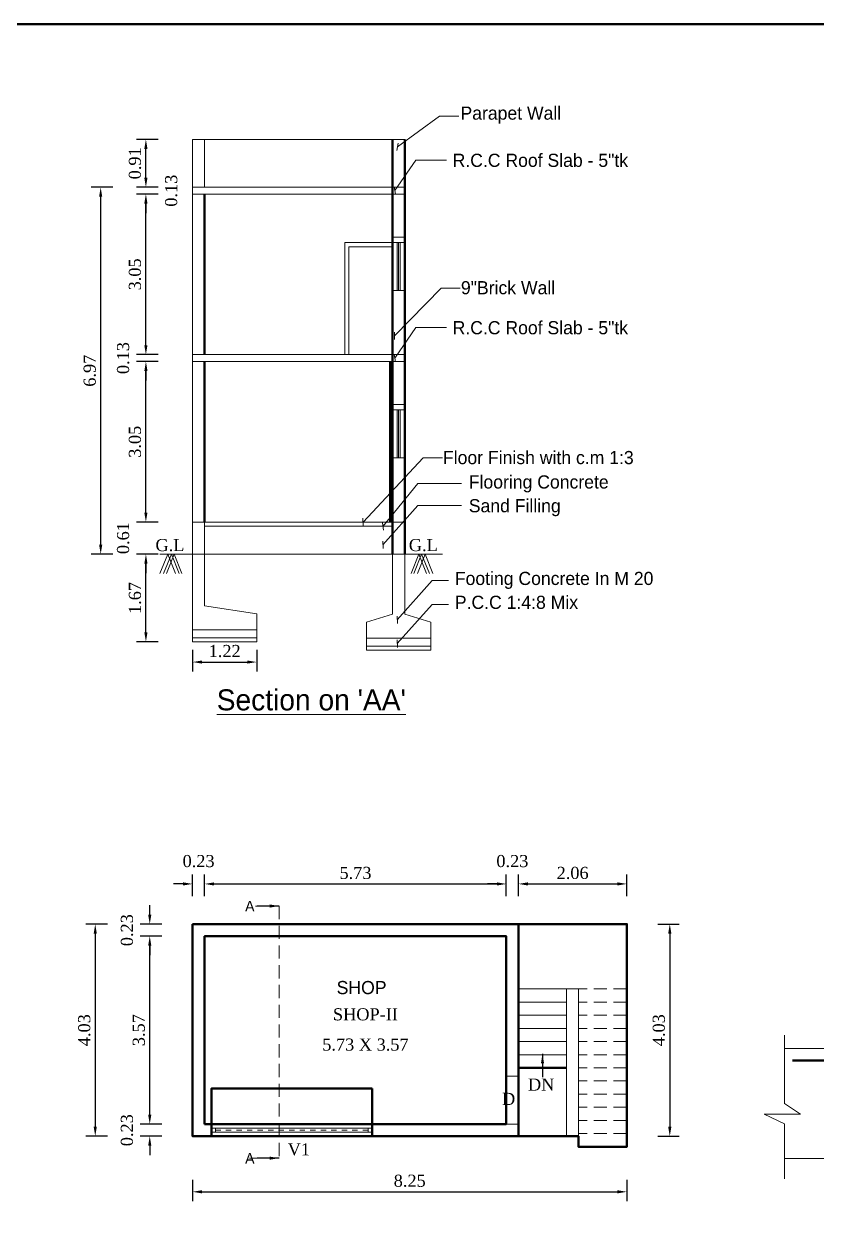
# Model space of a CAD drawing. Header units: millimetres. Extents: x 0 to 54.7, y 0 to 44.6.
# Drawn here: x 15.06 to 30.11, y 21.59 to 44.56 of the extents above; entities that cross this region are included whole.
import ezdxf

# ---------------------------------------------------------------- set-up
doc = ezdxf.new("R2010")
doc.units = ezdxf.units.MM
doc.header["$MEASUREMENT"] = 0
doc.linetypes.add('DASHED', pattern=[0.75, 0.5, -0.25])
doc.linetypes.add('HIDDEN', pattern=[0.375, 0.25, -0.125])
doc.layers.get('0').update_dxf_attribs({"lineweight": 5})
doc.layers.get('DEFPOINTS').update_dxf_attribs({"lineweight": 5})
for name, color, linetype, lineweight in [('FLOOR-GROUND', 7, 'Continuous', 50), ('FLOOR-STILT', 7, 'Continuous', 50), ('FLOOR01', 7, 'Continuous', 50)]:
    doc.layers.add(name, color=color, linetype=linetype, lineweight=lineweight)
doc.styles.add('STYLE 2', font='ANTQUABI.TTF')
doc.styles.add('TI', font='TIMES_0.TTF')
doc.dimstyles.new('BUILDING', dxfattribs={"dimtxt": 0.35, "dimasz": 0.1, "dimexe": 0, "dimexo": 6.7925, "dimgap": 1, "dimtad": 0, "dimlfac": 2, "dimlunit": 6, "dimtxsty": 'STYLE 2', "dimblk": 'OBLIQUE', "dimcen": 0.09, "dimsd1": 1, "dimsd2": 1, "dimclrd": 140, "dimclre": 140, "dimclrt": 2, "dimadec": 0, "dimazin": 0, "dimtfac": 1, "dimtofl": 0, "dimtmove": 0, "dimatfit": 3, "dimldrblk": 'OBLIQUE', "dimfxl": 0, "dimtolj": 2, "dimlwd": 18, "dimlwe": 18, "dimarcsym": 0})
doc.dimstyles.get("Standard").update_dxf_attribs({"dimtxt": 0.23, "dimasz": 0.18, "dimexe": 0.18, "dimexo": 0.0625, "dimgap": 0.09, "dimtad": 1, "dimzin": 0, "dimdsep": 46, "dimtxsty": 'TI', "dimcen": 0.09, "dimclrt": 256, "dimadec": 0, "dimazin": 0, "dimtfac": 1, "dimtofl": 0, "dimtmove": 2, "dimatfit": 1, "dimfxl": 0, "dimtolj": 1, "dimtzin": 0, "dimarcsym": 0})

# ---------------------------------------------------------------- blocks, each defined once
blk = doc.blocks.new('*D21')
at = {"color": 0, "lineweight": -2, "transparency": 16777216}
for p, q in [((17.441, 23.839), (17.441, 24.019)), ((17.671, 23.659), (17.261, 23.659)), ((17.671, 23.429), (17.261, 23.429)), ((17.441, 23.249), (17.441, 23.069))]:
    blk.add_line(p, q, dxfattribs=at)
at = {"color": 0, "transparency": 16777216}
for points in [[(17.411, 23.839), (17.471, 23.839), (17.441, 23.659)], [(17.411, 23.249), (17.471, 23.249), (17.441, 23.429)]]:
    blk.add_solid(points, dxfattribs=at)
at = {"layer": 'DEFPOINTS', "color": 0, "transparency": 16777216}
for p in [(18.484, 23.659), (17.441, 23.429), (18.254, 23.429)]:
    blk.add_point(p, dxfattribs=at)
at = {"transparency": 16777216, "insert": (17.009, 23.544), "char_height": 0.23, "attachment_point": 5, "rotation": 90, "style": 'TI'}
blk.add_mtext('\\A1;0.23', dxfattribs=at)
blk = doc.blocks.new('*D22')
at = {"color": 0, "lineweight": -2, "transparency": 16777216}
for p, q in [((17.671, 27.229), (17.261, 27.229)), ((17.441, 23.839), (17.441, 27.049)), ((17.671, 23.659), (17.261, 23.659))]:
    blk.add_line(p, q, dxfattribs=at)
at = {"color": 0, "transparency": 16777216}
for points in [[(17.411, 27.049), (17.471, 27.049), (17.441, 27.229)], [(17.411, 23.839), (17.471, 23.839), (17.441, 23.659)]]:
    blk.add_solid(points, dxfattribs=at)
at = {"layer": 'DEFPOINTS', "color": 0, "transparency": 16777216}
for p in [(17.441, 27.229), (18.484, 27.229), (18.484, 23.659)]:
    blk.add_point(p, dxfattribs=at)
at = {"transparency": 16777216, "insert": (17.234, 25.444), "char_height": 0.23, "attachment_point": 5, "rotation": 90, "style": 'TI'}
blk.add_mtext('\\A1;3.57', dxfattribs=at)
blk = doc.blocks.new('*D23')
at = {"color": 0, "lineweight": -2, "transparency": 16777216}
for p, q in [((17.441, 27.639), (17.441, 27.819)), ((17.671, 27.459), (17.261, 27.459)), ((17.671, 27.229), (17.261, 27.229)), ((17.441, 27.049), (17.441, 26.869))]:
    blk.add_line(p, q, dxfattribs=at)
at = {"color": 0, "transparency": 16777216}
for points in [[(17.411, 27.639), (17.471, 27.639), (17.441, 27.459)], [(17.411, 27.049), (17.471, 27.049), (17.441, 27.229)]]:
    blk.add_solid(points, dxfattribs=at)
at = {"layer": 'DEFPOINTS', "color": 0, "transparency": 16777216}
for p in [(17.441, 27.459), (18.254, 27.459), (18.484, 27.229)]:
    blk.add_point(p, dxfattribs=at)
at = {"transparency": 16777216, "insert": (17.009, 27.344), "char_height": 0.23, "attachment_point": 5, "rotation": 90, "style": 'TI'}
blk.add_mtext('\\A1;0.23', dxfattribs=at)
blk = doc.blocks.new('*D17')
at = {"color": 0, "lineweight": -2, "transparency": 16777216}
for p, q in [((16.636, 27.459), (16.226, 27.459)), ((16.406, 27.279), (16.406, 23.609)), ((16.636, 23.429), (16.226, 23.429))]:
    blk.add_line(p, q, dxfattribs=at)
at = {"color": 0, "transparency": 16777216}
for points in [[(16.376, 27.279), (16.436, 27.279), (16.406, 27.459)], [(16.376, 23.609), (16.436, 23.609), (16.406, 23.429)]]:
    blk.add_solid(points, dxfattribs=at)
at = {"layer": 'DEFPOINTS', "color": 0, "transparency": 16777216}
for p in [(18.254, 27.459), (16.406, 23.429), (18.254, 23.429)]:
    blk.add_point(p, dxfattribs=at)
at = {"transparency": 16777216, "insert": (16.199, 25.444), "char_height": 0.23, "attachment_point": 5, "rotation": 90, "style": 'TI'}
blk.add_mtext('\\A1;4.03', dxfattribs=at)
blk = doc.blocks.new('*D18')
at = {"color": 0, "lineweight": -2, "transparency": 16777216}
for p, q in [((18.254, 27.993), (18.254, 28.403)), ((18.484, 27.993), (18.484, 28.403)), ((18.074, 28.223), (17.894, 28.223)), ((18.664, 28.223), (18.844, 28.223))]:
    blk.add_line(p, q, dxfattribs=at)
at = {"color": 0, "transparency": 16777216}
for points in [[(18.074, 28.253), (18.074, 28.193), (18.254, 28.223)], [(18.664, 28.253), (18.664, 28.193), (18.484, 28.223)]]:
    blk.add_solid(points, dxfattribs=at)
at = {"layer": 'DEFPOINTS', "color": 0, "transparency": 16777216}
for p in [(18.484, 28.223), (18.254, 27.459), (18.484, 27.229)]:
    blk.add_point(p, dxfattribs=at)
at = {"transparency": 16777216, "insert": (18.369, 28.655), "char_height": 0.23, "attachment_point": 5, "style": 'TI'}
blk.add_mtext('\\A1;0.23', dxfattribs=at)
blk = doc.blocks.new('*D24')
at = {"color": 0, "lineweight": -2, "transparency": 16777216}
for p, q in [((18.484, 27.993), (18.484, 28.403)), ((24.214, 27.993), (24.214, 28.403)), ((18.664, 28.223), (24.034, 28.223))]:
    blk.add_line(p, q, dxfattribs=at)
at = {"color": 0, "transparency": 16777216}
for points in [[(18.664, 28.253), (18.664, 28.193), (18.484, 28.223)], [(24.034, 28.253), (24.034, 28.193), (24.214, 28.223)]]:
    blk.add_solid(points, dxfattribs=at)
at = {"layer": 'DEFPOINTS', "color": 0, "transparency": 16777216}
for p in [(24.214, 28.223), (18.484, 27.229), (24.214, 27.229)]:
    blk.add_point(p, dxfattribs=at)
at = {"transparency": 16777216, "insert": (21.349, 28.43), "char_height": 0.23, "attachment_point": 5, "style": 'TI'}
blk.add_mtext('\\A1;5.73', dxfattribs=at)
blk = doc.blocks.new('*D25')
at = {"color": 0, "lineweight": -2, "transparency": 16777216}
for p, q in [((24.214, 27.993), (24.214, 28.403)), ((24.444, 27.993), (24.444, 28.403)), ((24.034, 28.223), (23.854, 28.223)), ((24.624, 28.223), (24.804, 28.223))]:
    blk.add_line(p, q, dxfattribs=at)
at = {"color": 0, "transparency": 16777216}
for points in [[(24.034, 28.253), (24.034, 28.193), (24.214, 28.223)], [(24.624, 28.253), (24.624, 28.193), (24.444, 28.223)]]:
    blk.add_solid(points, dxfattribs=at)
at = {"layer": 'DEFPOINTS', "color": 0, "transparency": 16777216}
for p in [(24.444, 28.223), (24.214, 27.229), (24.444, 27.229)]:
    blk.add_point(p, dxfattribs=at)
at = {"transparency": 16777216, "insert": (24.329, 28.655), "char_height": 0.23, "attachment_point": 5, "style": 'TI'}
blk.add_mtext('\\A1;0.23', dxfattribs=at)
blk = doc.blocks.new('*D19')
at = {"color": 0, "lineweight": -2, "transparency": 16777216}
for p, q in [((18.254, 22.604), (18.254, 22.194)), ((26.504, 22.604), (26.504, 22.194)), ((18.434, 22.374), (26.324, 22.374))]:
    blk.add_line(p, q, dxfattribs=at)
at = {"color": 0, "transparency": 16777216}
for points in [[(18.434, 22.404), (18.434, 22.344), (18.254, 22.374)], [(26.324, 22.404), (26.324, 22.344), (26.504, 22.374)]]:
    blk.add_solid(points, dxfattribs=at)
at = {"layer": 'DEFPOINTS', "color": 0, "transparency": 16777216}
for p in [(18.254, 23.429), (26.504, 23.429), (26.504, 22.374)]:
    blk.add_point(p, dxfattribs=at)
at = {"transparency": 16777216, "insert": (22.379, 22.582), "char_height": 0.23, "attachment_point": 5, "style": 'TI'}
blk.add_mtext('\\A1;8.25', dxfattribs=at)
blk = doc.blocks.new('*D20')
at = {"color": 0, "lineweight": -2, "transparency": 16777216}
for p, q in [((27.089, 27.459), (27.499, 27.459)), ((27.319, 27.279), (27.319, 23.609)), ((27.089, 23.429), (27.499, 23.429))]:
    blk.add_line(p, q, dxfattribs=at)
at = {"color": 0, "transparency": 16777216}
for points in [[(27.289, 27.279), (27.349, 27.279), (27.319, 27.459)], [(27.289, 23.609), (27.349, 23.609), (27.319, 23.429)]]:
    blk.add_solid(points, dxfattribs=at)
at = {"layer": 'DEFPOINTS', "color": 0, "transparency": 16777216}
for p in [(26.504, 27.459), (25.359, 23.429), (27.319, 23.429)]:
    blk.add_point(p, dxfattribs=at)
at = {"transparency": 16777216, "insert": (27.112, 25.444), "char_height": 0.23, "attachment_point": 5, "rotation": 90, "style": 'TI'}
blk.add_mtext('\\A1;4.03', dxfattribs=at)
blk = doc.blocks.new('*D27')
at = {"color": 0, "lineweight": -2, "transparency": 16777216}
for p, q in [((18.254, 32.668), (18.254, 32.258)), ((19.474, 32.668), (19.474, 32.258)), ((18.434, 32.438), (19.294, 32.438))]:
    blk.add_line(p, q, dxfattribs=at)
at = {"color": 0, "transparency": 16777216}
for points in [[(18.434, 32.468), (18.434, 32.408), (18.254, 32.438)], [(19.294, 32.468), (19.294, 32.408), (19.474, 32.438)]]:
    blk.add_solid(points, dxfattribs=at)
at = {"layer": 'DEFPOINTS', "color": 0, "transparency": 16777216}
for p in [(18.254, 32.822), (19.474, 32.822), (19.474, 32.438)]:
    blk.add_point(p, dxfattribs=at)
at = {"transparency": 16777216, "insert": (18.864, 32.646), "char_height": 0.23, "attachment_point": 5, "style": 'TI'}
blk.add_mtext('\\A1;1.22', dxfattribs=at)
blk = doc.blocks.new('*D26')
at = {"color": 0, "lineweight": -2, "transparency": 16777216}
for p, q in [((17.598, 34.488), (17.188, 34.488)), ((17.368, 33.002), (17.368, 34.308)), ((17.598, 32.822), (17.188, 32.822))]:
    blk.add_line(p, q, dxfattribs=at)
at = {"color": 0, "transparency": 16777216}
for points in [[(17.338, 34.308), (17.398, 34.308), (17.368, 34.488)], [(17.338, 33.002), (17.398, 33.002), (17.368, 32.822)]]:
    blk.add_solid(points, dxfattribs=at)
at = {"layer": 'DEFPOINTS', "color": 0, "transparency": 16777216}
for p in [(17.368, 34.488), (18.254, 34.488), (18.254, 32.822)]:
    blk.add_point(p, dxfattribs=at)
at = {"transparency": 16777216, "insert": (17.161, 33.655), "char_height": 0.23, "attachment_point": 5, "rotation": 90, "style": 'TI'}
blk.add_mtext('\\A1;1.67', dxfattribs=at)
blk = doc.blocks.new('*D28')
at = {"color": 0, "lineweight": -2, "transparency": 16777216}
for p, q in [((17.598, 38.148), (17.188, 38.148)), ((17.368, 35.278), (17.368, 37.968)), ((17.598, 35.098), (17.188, 35.098))]:
    blk.add_line(p, q, dxfattribs=at)
at = {"color": 0, "transparency": 16777216}
for points in [[(17.338, 37.968), (17.398, 37.968), (17.368, 38.148)], [(17.338, 35.278), (17.398, 35.278), (17.368, 35.098)]]:
    blk.add_solid(points, dxfattribs=at)
at = {"layer": 'DEFPOINTS', "color": 0, "transparency": 16777216}
for p in [(17.368, 38.148), (18.254, 38.148), (18.254, 35.098)]:
    blk.add_point(p, dxfattribs=at)
at = {"transparency": 16777216, "insert": (17.161, 36.623), "char_height": 0.23, "attachment_point": 5, "rotation": 90, "style": 'TI'}
blk.add_mtext('\\A1;3.05', dxfattribs=at)
blk = doc.blocks.new('*D29')
at = {"color": 0, "lineweight": -2, "transparency": 16777216}
for p, q in [((17.368, 38.458), (17.368, 38.638)), ((17.598, 38.278), (17.188, 38.278)), ((17.598, 38.148), (17.188, 38.148)), ((17.368, 37.968), (17.368, 37.788))]:
    blk.add_line(p, q, dxfattribs=at)
at = {"color": 0, "transparency": 16777216}
for points in [[(17.338, 38.458), (17.398, 38.458), (17.368, 38.278)], [(17.338, 37.968), (17.398, 37.968), (17.368, 38.148)]]:
    blk.add_solid(points, dxfattribs=at)
at = {"layer": 'DEFPOINTS', "color": 0, "transparency": 16777216}
for p in [(17.368, 38.278), (18.254, 38.278), (18.254, 38.148)]:
    blk.add_point(p, dxfattribs=at)
at = {"transparency": 16777216, "insert": (16.936, 38.213), "char_height": 0.23, "attachment_point": 5, "rotation": 90, "style": 'TI'}
blk.add_mtext('\\A1;0.13', dxfattribs=at)
blk = doc.blocks.new('*D30')
at = {"color": 0, "lineweight": -2, "transparency": 16777216}
for p, q in [((17.598, 41.328), (17.188, 41.328)), ((17.368, 38.458), (17.368, 41.148)), ((17.598, 38.278), (17.188, 38.278))]:
    blk.add_line(p, q, dxfattribs=at)
at = {"color": 0, "transparency": 16777216}
for points in [[(17.338, 41.148), (17.398, 41.148), (17.368, 41.328)], [(17.338, 38.458), (17.398, 38.458), (17.368, 38.278)]]:
    blk.add_solid(points, dxfattribs=at)
at = {"layer": 'DEFPOINTS', "color": 0, "transparency": 16777216}
for p in [(17.368, 41.328), (18.254, 41.328), (18.254, 38.278)]:
    blk.add_point(p, dxfattribs=at)
at = {"transparency": 16777216, "insert": (17.161, 39.803), "char_height": 0.23, "attachment_point": 5, "rotation": 90, "style": 'TI'}
blk.add_mtext('\\A1;3.05', dxfattribs=at)
blk = doc.blocks.new('*D31')
at = {"color": 0, "lineweight": -2, "transparency": 16777216}
for p, q in [((17.368, 41.638), (17.368, 41.818)), ((17.598, 41.458), (17.188, 41.458)), ((17.598, 41.328), (17.188, 41.328)), ((17.368, 41.148), (17.368, 40.968))]:
    blk.add_line(p, q, dxfattribs=at)
at = {"color": 0, "transparency": 16777216}
for points in [[(17.338, 41.638), (17.398, 41.638), (17.368, 41.458)], [(17.338, 41.148), (17.398, 41.148), (17.368, 41.328)]]:
    blk.add_solid(points, dxfattribs=at)
at = {"layer": 'DEFPOINTS', "color": 0, "transparency": 16777216}
for p in [(17.368, 41.458), (18.254, 41.458), (18.254, 41.328)]:
    blk.add_point(p, dxfattribs=at)
at = {"transparency": 16777216, "insert": (17.85, 41.393), "char_height": 0.23, "attachment_point": 5, "rotation": 90, "style": 'TI'}
blk.add_mtext('\\A1;0.13', dxfattribs=at)
blk = doc.blocks.new('*D32')
at = {"color": 0, "lineweight": -2, "transparency": 16777216}
for p, q in [((16.739, 41.458), (16.329, 41.458)), ((16.509, 34.668), (16.509, 41.278)), ((16.739, 34.488), (16.329, 34.488))]:
    blk.add_line(p, q, dxfattribs=at)
at = {"color": 0, "transparency": 16777216}
for points in [[(16.479, 41.278), (16.539, 41.278), (16.509, 41.458)], [(16.479, 34.668), (16.539, 34.668), (16.509, 34.488)]]:
    blk.add_solid(points, dxfattribs=at)
at = {"layer": 'DEFPOINTS', "color": 0, "transparency": 16777216}
for p in [(16.509, 41.458), (18.254, 41.458), (18.254, 34.488)]:
    blk.add_point(p, dxfattribs=at)
at = {"transparency": 16777216, "insert": (16.302, 37.973), "char_height": 0.23, "attachment_point": 5, "rotation": 90, "style": 'TI'}
blk.add_mtext('\\A1;6.97', dxfattribs=at)
blk = doc.blocks.new('*D33')
at = {"color": 0, "lineweight": -2, "transparency": 16777216}
for p, q in [((17.598, 42.368), (17.188, 42.368)), ((17.368, 41.638), (17.368, 42.188)), ((17.598, 41.458), (17.188, 41.458))]:
    blk.add_line(p, q, dxfattribs=at)
at = {"color": 0, "transparency": 16777216}
for points in [[(17.338, 42.188), (17.398, 42.188), (17.368, 42.368)], [(17.338, 41.638), (17.398, 41.638), (17.368, 41.458)]]:
    blk.add_solid(points, dxfattribs=at)
at = {"layer": 'DEFPOINTS', "color": 0, "transparency": 16777216}
for p in [(17.368, 42.368), (18.254, 42.368), (18.254, 41.458)]:
    blk.add_point(p, dxfattribs=at)
at = {"transparency": 16777216, "insert": (17.161, 41.913), "char_height": 0.23, "attachment_point": 5, "rotation": 90, "style": 'TI'}
blk.add_mtext('\\A1;0.91', dxfattribs=at)
blk = doc.blocks.new('*D34')
at = {"color": 0, "lineweight": -2, "transparency": 16777216}
for p, q in [((17.368, 35.278), (17.368, 35.458)), ((17.598, 35.098), (17.188, 35.098)), ((17.598, 34.488), (17.188, 34.488)), ((17.368, 34.308), (17.368, 34.128))]:
    blk.add_line(p, q, dxfattribs=at)
at = {"color": 0, "transparency": 16777216}
for points in [[(17.338, 35.278), (17.398, 35.278), (17.368, 35.098)], [(17.338, 34.308), (17.398, 34.308), (17.368, 34.488)]]:
    blk.add_solid(points, dxfattribs=at)
at = {"layer": 'DEFPOINTS', "color": 0, "transparency": 16777216}
for p in [(17.368, 35.098), (18.254, 35.098), (18.254, 34.488)]:
    blk.add_point(p, dxfattribs=at)
at = {"transparency": 16777216, "insert": (16.936, 34.793), "char_height": 0.23, "attachment_point": 5, "rotation": 90, "style": 'TI'}
blk.add_mtext('\\A1;0.61', dxfattribs=at)
blk = doc.blocks.new('*D35')
at = {"color": 0, "lineweight": -2, "transparency": 16777216}
for p, q in [((24.444, 27.993), (24.444, 28.403)), ((26.504, 27.993), (26.504, 28.403)), ((24.624, 28.223), (26.324, 28.223))]:
    blk.add_line(p, q, dxfattribs=at)
at = {"color": 0, "transparency": 16777216}
for points in [[(24.624, 28.253), (24.624, 28.193), (24.444, 28.223)], [(26.324, 28.253), (26.324, 28.193), (26.504, 28.223)]]:
    blk.add_solid(points, dxfattribs=at)
at = {"layer": 'DEFPOINTS', "color": 0, "transparency": 16777216}
for p in [(26.504, 28.223), (24.444, 27.459), (26.504, 27.459)]:
    blk.add_point(p, dxfattribs=at)
at = {"transparency": 16777216, "insert": (25.474, 28.43), "char_height": 0.23, "attachment_point": 5, "style": 'TI'}
blk.add_mtext('\\A1;2.06', dxfattribs=at)

msp = doc.modelspace()

# ---------------------------------------------------------------- linework, layer by layer
for p, q in [((18.254, 34.488), (18.254, 42.368)), ((18.254, 42.368), (22.284, 42.368)), ((22.054, 41.458), (22.054, 42.368)), ((22.284, 34.488), (22.284, 42.368)), ((18.254, 41.458), (22.284, 41.458)), ((18.254, 41.328), (22.284, 41.328)), ((22.054, 38.278), (22.054, 41.328)), ((22.284, 40.508), (22.054, 40.508)), ((22.054, 40.408), (21.144, 40.408)), ((21.144, 40.408), (21.144, 38.278)), ((22.054, 40.328), (21.224, 40.328)), ((21.224, 40.328), (21.224, 38.278)), ((22.054, 38.278), (22.054, 40.408)), ((22.284, 40.408), (22.054, 40.408)), ((22.14, 40.408), (22.139, 39.497)), ((22.169, 40.408), (22.168, 39.497)), ((22.197, 40.408), (22.197, 39.497)), ((22.284, 39.498), (22.054, 39.498)), ((22.284, 38.278), (18.254, 38.278)), ((18.254, 38.148), (22.284, 38.148)), ((22.054, 34.488), (22.054, 38.148)), ((22.284, 37.328), (22.054, 37.328)), ((22.284, 37.228), (22.054, 37.228)), ((22.14, 37.228), (22.139, 36.317)), ((22.169, 37.228), (22.168, 36.317)), ((22.197, 37.228), (22.197, 36.317)), ((22.284, 36.318), (22.054, 36.318)), ((18.254, 34.488), (18.254, 32.822)), ((18.484, 34.488), (18.484, 33.507)), ((22.054, 34.488), (22.054, 33.347)), ((22.284, 34.488), (22.284, 33.347)), ((18.484, 33.507), (19.474, 33.355)), ((19.474, 33.355), (19.474, 32.822)), ((21.559, 33.195), (22.054, 33.347)), ((22.284, 33.347), (22.778, 33.195)), ((21.559, 33.195), (21.559, 32.661)), ((22.778, 33.195), (22.778, 32.661)), ((18.254, 33.05), (19.474, 33.05)), ((18.254, 32.898), (19.474, 32.898)), ((21.559, 32.89), (22.778, 32.89)), ((18.254, 32.822), (19.474, 32.822)), ((21.559, 32.738), (22.778, 32.738)), ((21.559, 32.661), (22.778, 32.661)), ((18.254, 27.459), (18.254, 23.429)), ((26.504, 27.459), (18.254, 27.459)), ((24.444, 23.429), (24.444, 27.459)), ((26.504, 23.229), (26.504, 27.459)), ((24.214, 27.229), (18.484, 27.229)), ((18.484, 27.229), (18.484, 23.659)), ((24.214, 24.569), (24.214, 27.229)), ((25.584, 26.229), (24.444, 26.229)), ((25.359, 23.429), (25.359, 26.229)), ((25.584, 23.229), (25.584, 26.229)), ((25.359, 25.979), (24.444, 25.979)), ((25.359, 25.729), (24.444, 25.729)), ((25.359, 25.479), (24.444, 25.479)), ((25.359, 25.229), (24.444, 25.229)), ((32.364, 25.099), (29.499, 25.099)), ((25.359, 24.979), (24.444, 24.979)), ((25.359, 24.729), (24.444, 24.729)), ((24.214, 24.569), (24.444, 24.569)), ((18.484, 23.659), (24.444, 23.659)), ((18.254, 23.429), (24.444, 23.429)), ((25.359, 23.429), (18.254, 23.429)), ((29.499, 23.009), (48.811, 23.009))]:
    msp.add_line(p, q)
at = {"ltscale": 2}
for p, q in [((18.484, 41.458), (18.484, 42.368)), ((18.484, 38.278), (18.484, 41.328)), ((18.484, 34.488), (18.484, 38.148)), ((21.243, 34.488), (21.473, 34.488)), ((21.243, 34.488), (21.473, 34.488)), ((18.615, 23.659), (18.615, 23.429)), ((21.665, 23.659), (21.665, 23.429)), ((18.615, 23.582), (21.665, 23.582)), ((18.615, 23.505), (21.665, 23.505)), ((18.692, 23.505), (18.692, 23.582)), ((21.589, 23.505), (21.589, 23.582))]:
    msp.add_line(p, q, dxfattribs=at)
at = {"linetype": 'HIDDEN'}
for p, q in [((26.499, 26.229), (25.584, 26.229)), ((26.499, 25.979), (25.584, 25.979)), ((26.499, 25.729), (25.584, 25.729)), ((26.499, 25.479), (25.584, 25.479)), ((26.499, 25.229), (25.584, 25.229)), ((26.499, 24.979), (25.584, 24.979)), ((26.499, 24.729), (25.584, 24.729)), ((26.499, 24.479), (25.584, 24.479)), ((26.499, 24.229), (25.584, 24.229)), ((26.499, 23.979), (25.584, 23.979)), ((26.499, 23.729), (25.584, 23.729)), ((24.444, 23.429), (25.359, 23.429)), ((26.499, 23.479), (25.584, 23.479)), ((26.504, 23.229), (25.584, 23.229))]:
    msp.add_line(p, q, dxfattribs=at)
at = {"linetype": 'DASHED', "ltscale": 0.05}
msp.add_line((21.589, 23.544), (18.692, 23.544), dxfattribs=at)
msp.add_lwpolyline([(0, 44.557), (54.749, 44.557), (54.749, 12.411), (0, 12.411)], close=True)
at = {"color": 254}
msp.add_lwpolyline([(0, 44.557), (54.749, 44.557), (54.749, 0), (0, 0), (0, 0)], close=True, dxfattribs=at)
for points in [[(18.254, 35.098), (22.284, 35.098)], [(18.484, 35.018), (22.054, 35.018)], [(17.631, 34.488), (22.999, 34.488)], [(29.499, 22.623), (29.499, 23.668), (29.111, 23.848), (29.801, 23.848), (29.499, 24.05), (29.499, 25.351)]]:
    msp.add_lwpolyline(points)
at = {"ltscale": 2}
for points in [[(17.929, 34.118), (17.783, 34.488), (17.635, 34.118)], [(17.997, 34.118), (17.852, 34.488), (17.704, 34.118)], [(18.05, 34.118), (17.905, 34.488), (17.757, 34.118)]]:
    msp.add_lwpolyline(points, dxfattribs=at)
at = {"linetype": 'Continuous'}
for points in [[(22.406, 34.118), (22.551, 34.488), (22.699, 34.118)], [(22.459, 34.118), (22.604, 34.488), (22.752, 34.118)], [(22.527, 34.118), (22.673, 34.488), (22.821, 34.118)]]:
    msp.add_lwpolyline(points, dxfattribs=at)
at = {"linetype": 'HIDDEN'}
msp.add_lwpolyline([(19.45, 27.803), (19.899, 27.803), (19.899, 23.013), (19.334, 23.013)], dxfattribs=at)
at = {"layer": 'FLOOR-GROUND', "color": 151}
msp.add_line((22.054, 34.488), (22.054, 42.368), dxfattribs=at)
at = {"layer": 'FLOOR-GROUND', "color": 233}
msp.add_line((22.284, 42.368), (22.284, 34.488), dxfattribs=at)
at = {"layer": 'FLOOR-GROUND', "color": 210, "ltscale": 2}
msp.add_line((18.484, 35.098), (18.484, 38.148), dxfattribs=at)
at = {"layer": 'FLOOR-GROUND', "color": 81}
msp.add_line((22.007, 38.148), (22.007, 35.098), dxfattribs=at)
at = {"layer": 'FLOOR-GROUND', "color": 41, "ltscale": 2}
msp.add_line((29.648, 24.871), (54.028, 24.871), dxfattribs=at)
at = {"layer": 'FLOOR-STILT', "color": 64}
msp.add_lwpolyline([(0, 44.557), (54.749, 44.557), (54.749, 0), (0, 0), (0, 0)], close=True, dxfattribs=at)
at = {"layer": 'FLOOR01', "color": 210, "ltscale": 2}
msp.add_line((18.484, 38.278), (18.484, 41.328), dxfattribs=at)
at = {"layer": 'FLOOR01', "color": 191, "ltscale": 2}
msp.add_line((24.444, 24.729), (25.354, 24.729), dxfattribs=at)
at = {"layer": 'FLOOR01', "color": 22}
msp.add_line((24.214, 24.569), (24.214, 23.659), dxfattribs=at)
at = {"layer": 'FLOOR01', "color": 6}
msp.add_lwpolyline([(18.254, 27.459), (24.444, 27.459), (24.444, 23.429), (18.254, 23.429)], close=True, dxfattribs=at)
at = {"layer": 'FLOOR01', "color": 114}
msp.add_lwpolyline([(24.444, 27.459), (26.504, 27.459), (26.504, 23.229), (25.584, 23.229), (25.584, 23.429), (24.444, 23.429)], close=True, dxfattribs=at)
at = {"layer": 'FLOOR01', "color": 23}
msp.add_lwpolyline([(18.484, 23.659), (24.214, 23.659), (24.214, 27.229), (18.484, 27.229)], close=True, dxfattribs=at)
at = {"layer": 'FLOOR01', "color": 102}
msp.add_lwpolyline([(21.665, 24.339), (18.615, 24.339), (18.615, 23.429), (21.665, 23.429)], close=True, dxfattribs=at)

# ---------------------------------------------------------------- texts
at = {"style": 'STYLE 2'}
for s, height, p in [('Parapet Wall', 0.25, (23.343, 42.742)), ('R.C.C Roof Slab - 5"tk', 0.25, (23.194, 41.845)), ('9"Brick Wall ', 0.25, (23.352, 39.425)), ('R.C.C Roof Slab - 5"tk', 0.25, (23.194, 38.665)), ('Floor Finish with c.m 1:3', 0.25, (23.011, 36.198)), ('Flooring Concrete', 0.25, (23.501, 35.735)), ('Sand Filling', 0.25, (23.501, 35.283)), ('Footing Concrete In M 20 ', 0.25, (23.236, 33.902)), ('P.C.C 1:4:8 Mix', 0.25, (23.236, 33.448)), ("%%USection on 'AA'", 0.4, (18.713, 31.52))]:
    msp.add_text(s, height=height, dxfattribs=at).set_placement(p)
at = {"ltscale": 2, "attachment_point": 5, "line_spacing_factor": 1.5}
for s, insert, char_height in [('{\\fTimes New Roman|b0|i0|c0|p18;G.L}', (17.824, 34.658), 0.23), ('{\\fTimes New Roman|b0|i0|c0|p18;G.L}', (22.637, 34.658), 0.23), ('A', (19.342, 27.801), 0.2), ('{\\fTimes New Roman|b0|i0|c0|p18;SHOP-II\\P5.73 X 3.57}', (21.538, 25.456), 0.23), ('{\\fTimes New Roman|b0|i0|c0|p18;DN}', (24.876, 24.41), 0.23), ('{\\fTimes New Roman|b0|i0|c0|p18;D}', (24.258, 24.139), 0.23), ('{\\fTimes New Roman|b0|i0|c0|p18;V1}', (20.273, 23.178), 0.23), ('A', (19.342, 23.01), 0.2)]:
    msp.add_mtext(s, dxfattribs=dict(at, insert=insert, char_height=char_height))
at = {"layer": 'FLOOR01', "color": 6, "style": 'STYLE 2'}
msp.add_text('SHOP', height=0.25, dxfattribs=at).set_placement((20.991, 26.129))

# ---------------------------------------------------------------- dimensions: what is measured, and where the dimension line sits
for base, p1, p2, picture, middle in [((17.368, 42.368), (18.254, 41.458), (18.254, 42.368), '*D33', (17.161, 41.913)), ((16.509, 41.458), (18.254, 34.488), (18.254, 41.458), '*D32', (16.302, 37.973)), ((17.368, 41.328), (18.254, 38.278), (18.254, 41.328), '*D30', (17.161, 39.803)), ((17.368, 38.278), (18.254, 38.148), (18.254, 38.278), '*D29', (16.936, 38.213)), ((17.368, 38.148), (18.254, 35.098), (18.254, 38.148), '*D28', (17.161, 36.623)), ((17.368, 35.098), (18.254, 34.488), (18.254, 35.098), '*D34', (16.936, 34.793)), ((17.441, 27.459), (18.484, 27.229), (18.254, 27.459), '*D23', (17.009, 27.344)), ((16.406, 23.429), (18.254, 27.459), (18.254, 23.429), '*D17', (16.199, 25.444)), ((27.319, 23.429), (26.504, 27.459), (25.359, 23.429), '*D20', (27.112, 25.444)), ((17.441, 27.229), (18.484, 23.659), (18.484, 27.229), '*D22', (17.234, 25.444)), ((17.441, 23.429), (18.484, 23.659), (18.254, 23.429), '*D21', (17.009, 23.544))]:
    dim = msp.add_linear_dim(base=base, p1=p1, p2=p2, angle=90, dimstyle='Standard')
    dim.commit()
    dim.dimension.update_dxf_attribs({"geometry": picture, "text_midpoint": middle})
dim = msp.add_linear_dim(base=(17.368, 41.458), p1=(18.254, 41.328), p2=(18.254, 41.458), angle=90, dimstyle='Standard')
dim.commit()
dim.dimension.update_dxf_attribs({"geometry": '*D31', "text_midpoint": (17.85, 41.393), "dimtype": 160})
dim = msp.add_linear_dim(base=(17.368, 34.488), p1=(18.254, 32.822), p2=(18.254, 34.488), angle=90, dimstyle='Standard', override={"dimtmove": 2})
dim.commit()
dim.dimension.update_dxf_attribs({"geometry": '*D26', "text_midpoint": (17.161, 33.655)})
dim = msp.add_linear_dim(base=(19.474, 32.438), p1=(18.254, 32.822), p2=(19.474, 32.822), dimstyle='Standard', override={"dimtmove": 2})
dim.commit()
dim.dimension.update_dxf_attribs({"geometry": '*D27', "text_midpoint": (18.864, 32.646)})
for base, p1, p2, picture, middle in [((18.484, 28.223), (18.254, 27.459), (18.484, 27.229), '*D18', (18.369, 28.655)), ((24.444, 28.223), (24.214, 27.229), (24.444, 27.229), '*D25', (24.329, 28.655)), ((24.214, 28.223), (18.484, 27.229), (24.214, 27.229), '*D24', (21.349, 28.43)), ((26.504, 28.223), (24.444, 27.459), (26.504, 27.459), '*D35', (25.474, 28.43)), ((26.504, 22.374), (18.254, 23.429), (26.504, 23.429), '*D19', (22.379, 22.582))]:
    dim = msp.add_linear_dim(base=base, p1=p1, p2=p2, dimstyle='Standard')
    dim.commit()
    dim.dimension.update_dxf_attribs({"geometry": picture, "text_midpoint": middle})

# ---------------------------------------------------------------- leaders
for points, dimstyle, override in [([(22.146, 42.226), (22.948, 42.809), (23.312, 42.81)], 'BUILDING', {"dimgap": 1, "dimtad": 0}), ([(22.099, 41.394), (22.494, 41.971), (23.075, 41.971)], 'BUILDING', {"dimgap": 1, "dimtad": 0}), ([(22.088, 38.636), (22.976, 39.543), (23.34, 39.544)], 'BUILDING', {"dimgap": 1, "dimtad": 0}), ([(22.099, 38.214), (22.494, 38.791), (23.075, 38.791)], 'BUILDING', {"dimgap": 1, "dimtad": 0}), ([(21.492, 35.098), (22.635, 36.317), (23, 36.318)], 'BUILDING', {"dimgap": 1, "dimtad": 0}), ([(21.871, 35.015), (22.535, 35.828), (23.363, 35.828)], 'BUILDING', {"dimgap": 1, "dimtad": 0}), ([(21.871, 34.667), (22.535, 35.41), (23.363, 35.41)], 'BUILDING', {"dimgap": 1, "dimtad": 0}), ([(22.143, 33.242), (22.807, 33.985), (23.118, 33.985)], 'BUILDING', {"dimgap": 1, "dimtad": 0}), ([(22.143, 32.788), (22.807, 33.531), (23.118, 33.531)], 'BUILDING', {"dimgap": 1, "dimtad": 0}), ([(24.901, 24.994), (24.901, 24.549)], 'Standard', {"dimgap": 0.09, "dimtad": 0})]:
    msp.add_leader(points, dimstyle=dimstyle, override=override)
at = {"ltscale": 2}
for points in [[(19.899, 27.803), (19.481, 27.803)], [(19.899, 23.013), (19.481, 23.013)]]:
    msp.add_leader(points, dimstyle='Standard', override={"dimgap": 0.09, "dimtad": 0, "dimfxl": 0.23}, dxfattribs=at)

doc.saveas('drawing.dxf')
